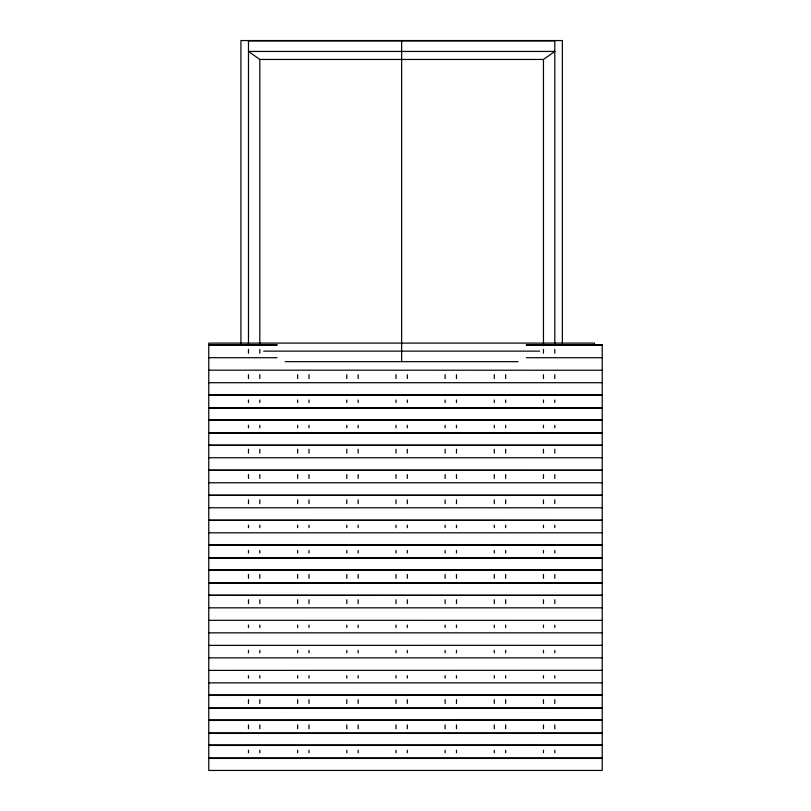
<?xml version="1.0" encoding="UTF-8"?>
<svg xmlns="http://www.w3.org/2000/svg" width="811" height="811" viewBox="0 0 811 811"><rect width="100%" height="100%" fill="white"/><g stroke="black" fill="none" stroke-linecap="round" stroke-linejoin="round"><path stroke-width="1.22" d="M543.461 59.456L554.805 51.438L248.48 51.438L259.824 59.456L543.461 59.456L543.461 345.628M208.772 344.675L277.088 344.675M526.319 344.675L602.228 344.675L602.228 770.45L208.772 770.45L208.772 343.104L594.514 343.104L594.514 345.618M208.772 345.162L277.088 345.162M526.319 345.162L602.228 345.162M263.666 351.122L539.619 351.122M208.772 357.702L277.088 357.702M526.319 357.702L602.228 357.702M285.188 361.655L518.097 361.655M208.772 370.171L602.228 370.232M208.772 382.711L602.228 382.711M208.772 394.734L602.228 394.704M208.772 395.19L602.228 395.251M208.772 407.72L602.228 407.72M208.772 408.237L602.228 408.237M208.772 419.713L602.228 419.743M208.772 432.739L602.228 432.739M208.772 433.256L602.228 433.256M208.772 445.219L602.228 445.219M208.772 445.28L602.228 445.28M208.772 457.749L602.228 457.749M208.772 482.768L602.228 482.768M208.772 495.237L602.228 495.237M208.772 495.298L602.228 495.298M208.772 507.777L602.228 507.777M208.772 532.797L602.228 532.797M208.772 544.81L602.228 544.789M208.772 557.806L602.228 557.806M208.772 558.323L602.228 558.323M208.772 569.798L602.228 569.829M208.772 570.285L602.228 570.285M208.772 570.346L602.228 570.346M208.772 582.815L602.228 582.815M208.772 583.332L602.228 583.332M208.772 607.834L602.228 607.834M208.772 620.314L602.228 620.364M208.772 632.844L602.228 632.844M208.772 645.384L602.228 645.323M208.772 657.863L602.228 657.863M208.772 670.393L602.228 670.332M208.772 682.872L602.228 682.872M208.772 694.895L602.228 694.865M208.772 695.412L602.228 695.351M208.772 707.881L602.228 707.881M208.772 708.398L602.228 708.398M208.772 719.904L602.228 719.884M208.772 720.421L602.228 720.361M208.772 732.901L602.228 732.901M208.772 733.418L602.228 733.418M208.772 744.924L602.228 744.924M208.772 745.441L602.228 745.38M208.772 757.91L602.228 757.91M208.772 758.427L602.228 758.427M562.368 343.023L562.368 40.55L240.918 40.55L240.918 343.023M554.805 345.628L554.805 40.905L248.48 40.905L248.48 345.628M554.805 349.419L554.805 353.211M554.805 374.712L554.805 378.504M554.805 399.995L554.805 402.52M554.805 425.278L554.805 427.813M554.805 449.304L554.805 453.096M554.805 474.587L554.805 478.389M554.805 499.88L554.805 503.672M554.805 525.163L554.805 527.697M554.805 550.456L554.805 552.98M554.805 574.472L554.805 578.273M554.805 599.765L554.805 603.556M554.805 625.048L554.805 627.582M554.805 650.341L554.805 652.865M554.805 675.624L554.805 678.148M554.805 699.65L554.805 703.441M554.805 724.933L554.805 728.724M554.805 750.216L554.805 752.75M543.461 349.419L543.461 353.211M543.461 374.712L543.461 378.504M543.461 399.995L543.461 402.52M543.461 425.278L543.461 427.813M543.461 449.304L543.461 453.096M543.461 474.587L543.461 478.389M543.461 499.88L543.461 503.672M543.461 525.163L543.461 527.697M543.461 550.456L543.461 552.98M543.461 574.472L543.461 578.273M543.461 599.765L543.461 603.556M543.461 625.048L543.461 627.582M543.461 650.341L543.461 652.865M543.461 675.624L543.461 678.148M543.461 699.65L543.461 703.441M543.461 724.933L543.461 728.724M543.461 750.216L543.461 752.75M505.648 374.712L505.648 378.504M505.648 399.995L505.648 402.52M505.648 425.278L505.648 427.813M505.648 449.304L505.648 453.096M505.648 474.587L505.648 478.389M505.648 499.88L505.648 503.672M505.648 525.163L505.648 527.697M505.648 550.456L505.648 552.98M505.648 574.472L505.648 578.273M505.648 599.765L505.648 603.556M505.648 625.048L505.648 627.582M505.648 650.341L505.648 652.865M505.648 675.624L505.648 678.148M505.648 699.65L505.648 703.441M505.648 724.933L505.648 728.724M505.648 750.216L505.648 752.75M494.294 374.712L494.294 378.504M494.294 399.995L494.294 402.52M494.294 425.278L494.294 427.813M494.294 449.304L494.294 453.096M494.294 474.587L494.294 478.389M494.294 499.88L494.294 503.672M494.294 525.163L494.294 527.697M494.294 550.456L494.294 552.98M494.294 574.472L494.294 578.273M494.294 599.765L494.294 603.556M494.294 625.048L494.294 627.582M494.294 650.341L494.294 652.865M494.294 675.624L494.294 678.148M494.294 699.65L494.294 703.441M494.294 724.933L494.294 728.724M494.294 750.216L494.294 752.75M456.481 374.712L456.481 378.504M456.481 399.995L456.481 402.52M456.481 425.278L456.481 427.813M456.481 449.304L456.481 453.096M456.481 474.587L456.481 478.389M456.481 499.88L456.481 503.672M456.481 525.163L456.481 527.697M456.481 550.456L456.481 552.98M456.481 574.472L456.481 578.273M456.481 599.765L456.481 603.556M456.481 625.048L456.481 627.582M456.481 650.341L456.481 652.865M456.481 675.624L456.481 678.148M456.481 699.65L456.481 703.441M456.481 724.933L456.481 728.724M456.481 750.216L456.481 752.75M445.138 374.712L445.138 378.504M445.138 399.995L445.138 402.52M445.138 425.278L445.138 427.813M445.138 449.304L445.138 453.096M445.138 474.587L445.138 478.389M445.138 499.88L445.138 503.672M445.138 525.163L445.138 527.697M445.138 550.456L445.138 552.98M445.138 574.472L445.138 578.273M445.138 599.765L445.138 603.556M445.138 625.048L445.138 627.582M445.138 650.341L445.138 652.865M445.138 675.624L445.138 678.148M445.138 699.65L445.138 703.441M445.138 724.933L445.138 728.724M445.138 750.216L445.138 752.75M407.315 374.712L407.315 378.504M407.315 399.995L407.315 402.52M407.315 425.278L407.315 427.813M407.315 449.304L407.315 453.096M407.315 474.587L407.315 478.389M407.315 499.88L407.315 503.672M407.315 525.163L407.315 527.697M407.315 550.456L407.315 552.98M407.315 574.472L407.315 578.273M407.315 599.765L407.315 603.556M407.315 625.048L407.315 627.582M407.315 650.341L407.315 652.865M407.315 675.624L407.315 678.148M407.315 699.65L407.315 703.441M407.315 724.933L407.315 728.724M407.315 750.216L407.315 752.75M401.638 40.905L401.638 361.655M395.971 374.712L395.971 378.504M395.971 399.995L395.971 402.52M395.971 425.278L395.971 427.813M395.971 449.304L395.971 453.096M395.971 474.587L395.971 478.389M395.971 499.88L395.971 503.672M395.971 525.163L395.971 527.697M395.971 550.456L395.971 552.98M395.971 574.472L395.971 578.273M395.971 599.765L395.971 603.556M395.971 625.048L395.971 627.582M395.971 650.341L395.971 652.865M395.971 675.624L395.971 678.148M395.971 699.65L395.971 703.441M395.971 724.933L395.971 728.724M395.971 750.216L395.971 752.75M358.148 374.712L358.148 378.504M358.148 399.995L358.148 402.52M358.148 425.278L358.148 427.813M358.148 449.304L358.148 453.096M358.148 474.587L358.148 478.389M358.148 499.88L358.148 503.672M358.148 525.163L358.148 527.697M358.148 550.456L358.148 552.98M358.148 574.472L358.148 578.273M358.148 599.765L358.148 603.556M358.148 625.048L358.148 627.582M358.148 650.341L358.148 652.865M358.148 675.624L358.148 678.148M358.148 699.65L358.148 703.441M358.148 724.933L358.148 728.724M358.148 750.216L358.148 752.75M346.804 374.712L346.804 378.504M346.804 399.995L346.804 402.52M346.804 425.278L346.804 427.813M346.804 449.304L346.804 453.096M346.804 474.587L346.804 478.389M346.804 499.88L346.804 503.672M346.804 525.163L346.804 527.697M346.804 550.456L346.804 552.98M346.804 574.472L346.804 578.273M346.804 599.765L346.804 603.556M346.804 625.048L346.804 627.582M346.804 650.341L346.804 652.865M346.804 675.624L346.804 678.148M346.804 699.65L346.804 703.441M346.804 724.933L346.804 728.724M346.804 750.216L346.804 752.75M308.991 374.712L308.991 378.504M308.991 399.995L308.991 402.52M308.991 425.278L308.991 427.813M308.991 449.304L308.991 453.096M308.991 474.587L308.991 478.389M308.991 499.88L308.991 503.672M308.991 525.163L308.991 527.697M308.991 550.456L308.991 552.98M308.991 574.472L308.991 578.273M308.991 599.765L308.991 603.556M308.991 625.048L308.991 627.582M308.991 650.341L308.991 652.865M308.991 675.624L308.991 678.148M308.991 699.65L308.991 703.441M308.991 724.933L308.991 728.724M308.991 750.216L308.991 752.75M297.637 374.712L297.637 378.504M297.637 399.995L297.637 402.52M297.637 425.278L297.637 427.813M297.637 449.304L297.637 453.096M297.637 474.587L297.637 478.389M297.637 499.88L297.637 503.672M297.637 525.163L297.637 527.697M297.637 550.456L297.637 552.98M297.637 574.472L297.637 578.273M297.637 599.765L297.637 603.556M297.637 625.048L297.637 627.582M297.637 650.341L297.637 652.865M297.637 675.624L297.637 678.148M297.637 699.65L297.637 703.441M297.637 724.933L297.637 728.724M297.637 750.216L297.637 752.75M259.824 59.456L259.824 345.628M259.824 349.419L259.824 353.211M259.824 374.712L259.824 378.504M259.824 399.995L259.824 402.52M259.824 425.278L259.824 427.813M259.824 449.304L259.824 453.096M259.824 474.587L259.824 478.389M259.824 499.88L259.824 503.672M259.824 525.163L259.824 527.697M259.824 550.456L259.824 552.98M259.824 574.472L259.824 578.273M259.824 599.765L259.824 603.556M259.824 625.048L259.824 627.582M259.824 650.341L259.824 652.865M259.824 675.624L259.824 678.148M259.824 699.65L259.824 703.441M259.824 724.933L259.824 728.724M259.824 750.216L259.824 752.75M248.48 349.419L248.48 353.211M248.48 374.712L248.48 378.504M248.48 399.995L248.48 402.52M248.48 425.278L248.48 427.813M248.48 449.304L248.48 453.096M248.48 474.587L248.48 478.389M248.48 499.88L248.48 503.672M248.48 525.163L248.48 527.697M248.48 550.456L248.48 552.98M248.48 574.472L248.48 578.273M248.48 599.765L248.48 603.556M248.48 625.048L248.48 627.582M248.48 650.341L248.48 652.865M248.48 675.624L248.48 678.148M248.48 699.65L248.48 703.441M248.48 724.933L248.48 728.724M248.48 750.216L248.48 752.75M602.228 420.199L208.772 420.199L602.228 420.26M602.228 470.228L208.772 470.228L602.228 470.289M602.228 520.256L208.772 520.256L602.228 520.317M602.228 545.266L208.772 545.266L602.228 545.327M602.228 595.294L208.772 595.294L602.228 595.355"/></g></svg>
